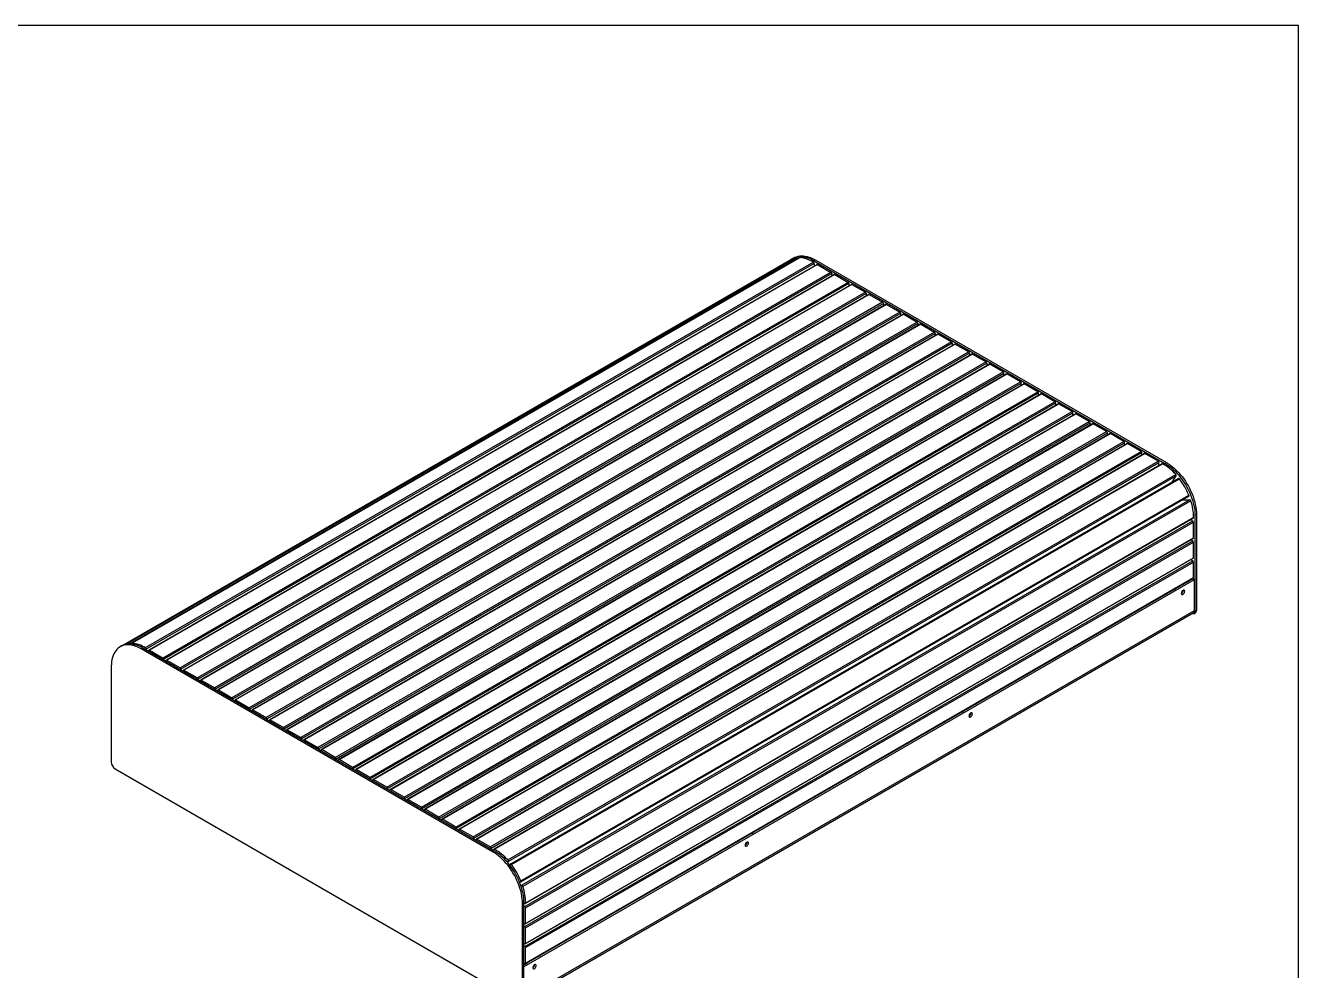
# Model space of a CAD drawing. Header units: millimetres. Extents: x 11004 to 16944, y 3285 to 7490.
# Drawn here: x 15484 to 16944, y 6406 to 7490 of the extents above; entities that cross this region are included whole.
import ezdxf

# ---------------------------------------------------------------- set-up
doc = ezdxf.new("R2010")
doc.units = ezdxf.units.MM
doc.header["$LTSCALE"] = 0.3
doc.layers.add('Nekreslit', color=6, linetype='Continuous', plot=False)

msp = doc.modelspace()

# ---------------------------------------------------------------- linework, layer by layer
for p, q in [((16362.2, 7221.4), (15595.9, 6779)), ((16368.3, 7223.5), (15601.9, 6781.1)), ((16369.5, 7222.4), (15603.7, 6780.3)), ((16372.3, 7223.6), (15606, 6781.2)), ((16372.6, 7223.7), (15606.2, 6781.3)), ((16387.8, 7218.3), (15621.4, 6775.9)), ((16388.6, 7216.8), (15622.3, 6774.4)), ((16392, 7215.6), (15625.6, 6773.2)), ((16392.6, 7215.6), (15626.2, 6773.2)), ((16365.7, 7223.4), (16364, 7222.4)), ((16369.5, 7222.4), (16369.6, 7222)), ((16388.3, 7220), (16390, 7221)), ((16388.3, 7220), (16791.2, 6987.4)), ((16388.6, 7216.8), (16388.6, 7213.7)), ((16390, 7221), (16792.9, 6988.4)), ((16392.6, 7215.6), (16408, 7206.6)), ((16408, 7206.6), (15641.7, 6764.2)), ((16408.9, 7205.2), (15642.5, 6762.8)), ((16411.7, 7204.2), (15645.4, 6761.8)), ((16412.3, 7204.2), (15646, 6761.8)), ((16408.9, 7205.2), (16408.9, 7202.6)), ((16412.3, 7204.2), (16427.8, 7195.2)), ((16427.8, 7195.2), (15661.4, 6752.8)), ((16428.6, 7193.7), (15662.3, 6751.3)), ((16431.5, 7192.8), (15665.1, 6750.4)), ((16432.1, 7192.8), (15665.7, 6750.4)), ((16428.6, 7193.7), (16428.6, 7191.2)), ((16432.1, 7192.8), (16447.5, 7183.8)), ((16447.5, 7183.8), (15681.2, 6741.4)), ((16448.4, 7182.3), (15682.1, 6739.9)), ((16451.2, 7181.4), (15684.9, 6739)), ((16451.8, 7181.3), (15685.5, 6738.9)), ((16467.3, 7172.4), (15701, 6730)), ((16448.4, 7182.3), (16448.4, 7179.8)), ((16451.8, 7181.3), (16467.3, 7172.4)), ((16468.2, 7170.9), (15701.8, 6728.5)), ((16471, 7170), (15704.6, 6727.6)), ((16471.6, 7169.9), (15705.3, 6727.5)), ((16487.1, 7161), (15720.7, 6718.6)), ((16487.9, 7159.5), (15721.6, 6717.1)), ((16490.8, 7158.6), (15724.4, 6716.2)), ((16491.4, 7158.5), (15725, 6716.1)), ((16468.2, 7170.9), (16468.2, 7168.4)), ((16471.6, 7169.9), (16487.1, 7161)), ((16487.9, 7159.5), (16487.9, 7157)), ((16491.4, 7158.5), (16506.8, 7149.6)), ((16506.8, 7149.6), (15740.5, 6707.2)), ((16507.7, 7148.1), (15741.3, 6705.7)), ((16510.5, 7147.2), (15744.2, 6704.8)), ((16511.1, 7147.1), (15744.8, 6704.7)), ((16507.7, 7148.1), (16507.7, 7145.6)), ((16511.1, 7147.1), (16526.6, 7138.2)), ((16526.6, 7138.2), (15760.2, 6695.8)), ((16527.4, 7136.7), (15761.1, 6694.3)), ((16530.3, 7135.8), (15763.9, 6693.4)), ((16530.9, 7135.7), (15764.5, 6693.3)), ((16527.4, 7136.7), (16527.4, 7134.1)), ((16530.9, 7135.7), (16546.4, 7126.8)), ((16546.4, 7126.8), (15780, 6684.4)), ((16547.2, 7125.3), (15780.9, 6682.9)), ((16550, 7124.4), (15783.7, 6682)), ((16550.6, 7124.3), (15784.3, 6681.9)), ((16566.1, 7115.4), (15799.8, 6673)), ((16567, 7113.9), (15800.6, 6671.5)), ((16569.8, 7113), (15803.5, 6670.6)), ((16570.4, 7112.9), (15804.1, 6670.5)), ((16547.2, 7125.3), (16547.2, 7122.7)), ((16550.6, 7124.3), (16566.1, 7115.4)), ((16567, 7113.9), (16567, 7111.3)), ((16570.4, 7112.9), (16585.9, 7104)), ((16585.9, 7104), (15819.5, 6661.6)), ((16586.7, 7102.5), (15820.4, 6660.1)), ((16589.6, 7101.5), (15823.2, 6659.1)), ((15823.8, 6659.1), (16590.2, 7101.5)), ((16586.7, 7102.5), (16586.7, 7099.9)), ((16605.6, 7092.6), (16590.2, 7101.5)), ((15839.3, 6650.2), (16605.6, 7092.6)), ((15840.2, 6648.7), (16606.5, 7091.1)), ((16609.3, 7090.1), (15843, 6647.7)), ((15843.6, 6647.7), (16609.9, 7090.1)), ((16606.5, 7088.5), (16606.5, 7091.1)), ((16625.4, 7081.2), (16609.9, 7090.1)), ((15859.1, 6638.7), (16625.4, 7081.2)), ((15859.9, 6637.3), (16626.3, 7079.7)), ((16629.1, 7078.7), (15862.7, 6636.3)), ((15863.4, 6636.3), (16629.7, 7078.7)), ((15878.8, 6627.3), (16645.2, 7069.7)), ((16626.3, 7077.1), (16626.3, 7079.7)), ((16645.2, 7069.7), (16629.7, 7078.7)), ((15879.7, 6625.9), (16646, 7068.3)), ((16648.9, 7067.3), (15882.5, 6624.9)), ((15883.1, 6624.9), (16649.5, 7067.3)), ((15898.6, 6615.9), (16664.9, 7058.3)), ((15899.4, 6614.4), (16665.8, 7056.9)), ((16668.6, 7055.9), (15902.3, 6613.5)), ((15902.9, 6613.5), (16669.2, 7055.9)), ((16646, 7065.7), (16646, 7068.3)), ((16664.9, 7058.3), (16649.5, 7067.3)), ((16665.8, 7054.3), (16665.8, 7056.9)), ((16684.7, 7046.9), (16669.2, 7055.9)), ((15918.3, 6604.5), (16684.7, 7046.9)), ((15919.2, 6603), (16685.5, 7045.4)), ((16688.4, 7044.5), (15922, 6602.1)), ((15922.6, 6602), (16689, 7044.5)), ((16685.5, 7042.9), (16685.5, 7045.4)), ((16704.4, 7035.5), (16689, 7044.5)), ((15938.1, 6593.1), (16704.4, 7035.5)), ((15939, 6591.6), (16705.3, 7034)), ((16708.1, 7033.1), (15941.8, 6590.7)), ((15942.4, 6590.6), (16708.7, 7033)), ((16705.3, 7031.5), (16705.3, 7034)), ((16724.2, 7024.1), (16708.7, 7033)), ((15957.9, 6581.7), (16724.2, 7024.1)), ((15958.7, 6580.2), (16725.1, 7022.6)), ((16727.9, 7021.7), (15961.5, 6579.3)), ((15962.2, 6579.2), (16728.5, 7021.6)), ((15977.6, 6570.3), (16744, 7012.7)), ((15978.5, 6568.8), (16744.8, 7011.2)), ((16725.1, 7020.1), (16725.1, 7022.6)), ((16744, 7012.7), (16728.5, 7021.6)), ((16744.8, 7008.7), (16744.8, 7011.2)), ((16747.7, 7010.3), (15981.3, 6567.9)), ((15981.9, 6567.8), (16748.3, 7010.2)), ((15997.4, 6558.9), (16763.7, 7001.3)), ((15998.2, 6557.4), (16764.6, 6999.8)), ((16767.4, 6998.9), (16001.1, 6556.5)), ((16001.7, 6556.4), (16768, 6998.8)), ((16763.7, 7001.3), (16748.3, 7010.2)), ((16764.6, 6997.2), (16764.6, 6999.8)), ((16783.5, 6989.9), (16768, 6998.8)), ((16017.1, 6547.5), (16783.5, 6989.9)), ((16018, 6546), (16784.3, 6988.4)), ((16787.7, 6987.1), (16021.3, 6544.7)), ((16021.9, 6544.7), (16788.3, 6987.1)), ((16784.3, 6985.2), (16784.3, 6988.4)), ((16791.2, 6987.4), (16792.9, 6988.4)), ((16037.1, 6532.5), (16803.5, 6974.9)), ((16037.5, 6530.9), (16803.9, 6973.3)), ((16806.7, 6970.3), (16040.4, 6527.8)), ((16041.4, 6527.4), (16807.8, 6969.8)), ((16799.3, 6966), (16803.9, 6973.3)), ((16052.2, 6507.4), (16818.5, 6949.8)), ((16052.3, 6508.5), (16818.7, 6950.9)), ((16819.7, 6945.8), (16053.3, 6503.4)), ((16820.9, 6944.6), (16054.5, 6502.2)), ((16811.1, 6945.5), (16819.7, 6945.8)), ((16811.6, 6945.7), (16811.6, 6945.5)), ((16057.2, 6482.4), (16823.6, 6924.8)), ((16823.8, 6925.3), (16057.5, 6482.9)), ((16823, 6921.4), (16820.3, 6922.9)), ((16825.6, 6927.9), (16827.3, 6928.9)), ((16825.6, 6927.9), (16825.6, 6817.8)), ((16827.3, 6928.9), (16827.3, 6818.8)), ((16056.7, 6479), (16823, 6921.4)), ((16057.5, 6477.5), (16823.9, 6919.9)), ((16823.9, 6902), (16823.9, 6919.9)), ((16056.7, 6456.2), (16823, 6898.6)), ((16057.3, 6459.1), (16823.6, 6901.5)), ((16057.5, 6459.6), (16823.9, 6902)), ((16057.5, 6454.7), (16823.9, 6897.1)), ((16823, 6898.6), (16820.8, 6899.9)), ((16823.9, 6879.2), (16823.9, 6897.1)), ((16057.5, 6436.8), (16823.9, 6879.2)), ((16056.7, 6433.4), (16823, 6875.8)), ((16057.3, 6436.3), (16823.6, 6878.7)), ((16057.5, 6431.9), (16823.9, 6874.3)), ((16823, 6875.8), (16820.8, 6877)), ((16823.9, 6856.4), (16823.9, 6874.3)), ((16823, 6854.9), (16055.8, 6412)), ((16824.7, 6853.9), (16055.8, 6410)), ((16057.3, 6413.5), (16823.6, 6855.9)), ((16057.5, 6414), (16823.9, 6856.4)), ((16817.3, 6852.2), (16817.8, 6851.9)), ((16817.8, 6851.9), (16818.7, 6852.4)), ((16818.7, 6852.4), (16818.2, 6852.7)), ((16824.7, 6853.9), (16823, 6854.9)), ((16824.7, 6853.9), (16824.7, 6818.2)), ((16788.9, 6835.5), (16789.1, 6835.4)), ((16789, 6835.9), (16789.5, 6835.6)), ((16790.3, 6836.7), (16790.3, 6836.1)), ((16791.8, 6837.5), (16791.8, 6836.9)), ((16792.3, 6837.2), (16792.3, 6837.8)), ((16801, 6842.8), (16801.5, 6842.5)), ((16801.5, 6842.5), (16802.4, 6843)), ((16802.4, 6843), (16801.9, 6843.3)), ((16802.7, 6843.4), (16802.3, 6843.6)), ((16802.7, 6843.4), (16802.3, 6843.6)), ((16802.7, 6843.4), (16803.1, 6844)), ((16807.7, 6846.7), (16807.7, 6846.1)), ((16808.6, 6846.6), (16808.6, 6847.2)), ((16811.8, 6840.5), (16811, 6841)), ((16786.1, 6834.2), (16786.1, 6833.6)), ((16055.7, 6372.7), (16823.7, 6816)), ((16824.7, 6818.2), (16055.8, 6374.3)), ((16824.3, 6815), (16826, 6816)), ((16825.6, 6817.8), (16827.3, 6818.8)), ((15594.2, 6778), (15592.5, 6777.1)), ((15618.5, 6775.6), (15616.8, 6774.6)), ((16019.7, 6542), (15616.8, 6774.6)), ((16021.4, 6543), (15618.5, 6775.6)), ((15622.3, 6774.4), (15622.3, 6773.5)), ((15625.4, 6771.7), (15625.4, 6772.7)), ((15626.2, 6773.2), (15641.7, 6764.2)), ((15642.5, 6762.8), (15642.5, 6761.8)), ((15582.4, 6754.8), (15582.4, 6644.7)), ((15645.1, 6760.3), (15645.1, 6761.3)), ((15646, 6761.8), (15661.4, 6752.8)), ((15662.3, 6751.3), (15662.3, 6750.4)), ((15664.9, 6748.9), (15664.9, 6749.9)), ((15665.7, 6750.4), (15681.2, 6741.4)), ((15682.1, 6739.9), (15682.1, 6738.9)), ((15684.6, 6737.5), (15684.6, 6738.4)), ((15685.5, 6738.9), (15701, 6730)), ((15701.8, 6728.5), (15701.8, 6727.5)), ((15704.4, 6726), (15704.4, 6727)), ((15705.3, 6727.5), (15720.7, 6718.6)), ((15721.6, 6717.1), (15721.6, 6716.1)), ((15724.2, 6714.6), (15724.2, 6715.6)), ((15725, 6716.1), (15740.5, 6707.2)), ((15741.3, 6705.7), (15741.3, 6704.7)), ((15743.9, 6703.2), (15743.9, 6704.2)), ((15744.8, 6704.7), (15760.2, 6695.8)), ((16564.2, 6706.1), (16564.2, 6705.5)), ((16565, 6706), (16565, 6706.6)), ((16573.8, 6711.6), (16574.3, 6711.3)), ((16574.3, 6711.3), (16575.1, 6711.8)), ((16575.1, 6711.8), (16574.6, 6712.1)), ((15761.1, 6694.3), (15761.1, 6693.3)), ((15763.7, 6691.8), (15763.7, 6692.8)), ((15764.5, 6693.3), (15780, 6684.4)), ((16535.9, 6689.5), (16536.1, 6689.3)), ((16536, 6689.8), (16536.5, 6689.5)), ((16537.3, 6690.6), (16537.3, 6690)), ((16548.2, 6696.9), (16548.2, 6696.3)), ((16548.7, 6696.6), (16548.7, 6697.2)), ((16557.5, 6702.2), (16558, 6701.9)), ((16558, 6701.9), (16558.8, 6702.4)), ((16558.8, 6702.4), (16558.3, 6702.7)), ((16558.4, 6702.7), (16558.5, 6702.6)), ((16559, 6702.5), (16558.8, 6702.4)), ((16559.7, 6703.3), (16559.6, 6703.4)), ((16559.7, 6703.3), (16559.6, 6703.4)), ((16559.7, 6703.3), (16559.8, 6703.6)), ((16568.3, 6699.9), (16567.4, 6700.4)), ((15780.9, 6682.9), (15780.9, 6681.9)), ((15783.4, 6680.4), (15783.4, 6681.4)), ((15784.3, 6681.9), (15799.8, 6673)), ((15800.6, 6671.5), (15800.6, 6670.5)), ((15803.2, 6669), (15803.2, 6670)), ((15804.1, 6670.5), (15819.5, 6661.6)), ((15820.4, 6660.1), (15820.4, 6659.1)), ((15823, 6658.6), (15823, 6657.6)), ((15839.3, 6650.2), (15823.8, 6659.1)), ((15840.2, 6647.7), (15840.2, 6648.7)), ((15842.7, 6647.2), (15842.7, 6646.2)), ((15859.1, 6638.7), (15843.6, 6647.7)), ((15586.7, 6637.2), (16049.8, 6369.9)), ((15859.9, 6636.3), (15859.9, 6637.3)), ((15862.5, 6635.8), (15862.5, 6634.8)), ((15878.8, 6627.3), (15863.4, 6636.3)), ((15879.7, 6624.9), (15879.7, 6625.9)), ((15882.3, 6624.4), (15882.3, 6623.4)), ((15898.6, 6615.9), (15883.1, 6624.9)), ((15899.4, 6613.5), (15899.4, 6614.4)), ((15902, 6613), (15902, 6612)), ((15918.3, 6604.5), (15902.9, 6613.5)), ((15919.2, 6602), (15919.2, 6603)), ((15921.8, 6601.6), (15921.8, 6600.6)), ((15938.1, 6593.1), (15922.6, 6602)), ((15939, 6590.6), (15939, 6591.6)), ((15941.5, 6590.1), (15941.5, 6589.2)), ((15957.9, 6581.7), (15942.4, 6590.6)), ((15958.7, 6579.2), (15958.7, 6580.2)), ((15961.3, 6578.7), (15961.3, 6577.7)), ((15977.6, 6570.3), (15962.2, 6579.2)), ((15978.5, 6567.8), (15978.5, 6568.8)), ((15981.1, 6567.3), (15981.1, 6566.3)), ((15997.4, 6558.9), (15981.9, 6567.8)), ((16307.3, 6557.8), (16307.3, 6557.2)), ((16308.2, 6557.7), (16308.2, 6558.3)), ((16316.9, 6563.3), (16317.4, 6563)), ((16317.4, 6563), (16318.3, 6563.5)), ((16318.3, 6563.5), (16317.8, 6563.8)), ((15998.2, 6556.4), (15998.2, 6557.4)), ((16000.8, 6555.9), (16000.8, 6554.9)), ((16017.1, 6547.5), (16001.7, 6556.4)), ((16018, 6545), (16018, 6546)), ((16021.1, 6544.2), (16021.1, 6543.2)), ((16285.7, 6545.3), (16285.7, 6544.7)), ((16291, 6548.1), (16291.3, 6548)), ((16291.1, 6548.5), (16291.3, 6548.3)), ((16291.3, 6548.6), (16291.3, 6548)), ((16291.8, 6548.3), (16291.8, 6548.9)), ((16300.6, 6553.9), (16301.1, 6553.6)), ((16301.1, 6553.6), (16301.9, 6554.1)), ((16301.9, 6554.1), (16301.4, 6554.4)), ((16301.5, 6554.5), (16301.6, 6554.3)), ((16302.1, 6554.2), (16301.9, 6554.1)), ((16302.9, 6555.1), (16302.7, 6555.2)), ((16302.9, 6555.1), (16302.7, 6555.2)), ((16302.9, 6555.1), (16302.9, 6555.3)), ((16311.4, 6551.6), (16310.5, 6552.1)), ((16021.4, 6543), (16019.7, 6542)), ((16036.9, 6529.9), (16037.5, 6530.9)), ((16039.4, 6526.8), (16039.8, 6527)), ((16040.2, 6527.7), (16039.5, 6526.6)), ((16050.7, 6507.2), (16052, 6507.3)), ((16051.1, 6507.3), (16050.8, 6507.1)), ((16052.2, 6503.3), (16053.3, 6503.4)), ((16055.8, 6483.5), (16054.1, 6482.5)), ((16054.1, 6372.4), (16054.1, 6482.5)), ((16055.8, 6373.4), (16055.8, 6483.5)), ((16056.6, 6482.5), (16055.8, 6483)), ((16056.7, 6479), (16055.8, 6479.5)), ((16057.5, 6459.6), (16057.5, 6477.5)), ((16055.8, 6459.6), (16056.7, 6459.1)), ((16056.7, 6456.2), (16055.8, 6456.7)), ((16057.5, 6436.8), (16057.5, 6454.7)), ((16055.8, 6436.8), (16056.7, 6436.3)), ((16056.7, 6433.4), (16055.8, 6433.9)), ((16057.5, 6414), (16057.5, 6431.9)), ((16055.8, 6414), (16057.5, 6413)), ((16055.8, 6414), (16056.7, 6413.5)), ((16057.5, 6413), (16058.4, 6413.5)), ((16058.4, 6413.5), (16057.9, 6413.8)), ((16058.2, 6414), (16058.7, 6413.9)), ((16058.5, 6413.6), (16058.3, 6413.5)), ((16058.7, 6413.9), (16058.4, 6414.1)), ((16058.7, 6413.9), (16058.4, 6414.1)), ((16063.7, 6417.2), (16063.7, 6416.6)), ((16064.6, 6417.1), (16064.6, 6417.7)), ((16073.3, 6422.7), (16073.8, 6422.4)), ((16073.8, 6422.4), (16074.7, 6422.9)), ((16074.7, 6422.9), (16074.2, 6423.2)), ((16067.8, 6411), (16067, 6411.5))]:
    msp.add_line(p, q)
at = {"flags": 128}
for points in [[(16363.1, 7221.9), (16363.2, 7221.9), (16364.8, 7222.9), (16366.6, 7223.6), (16368.5, 7224.2), (16370.4, 7224.6), (16372.5, 7224.7), (16374.6, 7224.6), (16376.8, 7224.4), (16379, 7223.9), (16381.3, 7223.2), (16383.6, 7222.4), (16385.9, 7221.3), (16388.3, 7220)], [(16365.7, 7223.4), (16366.5, 7223.9), (16368.3, 7224.6), (16370.2, 7225.2), (16372.1, 7225.6), (16374.2, 7225.7), (16376.3, 7225.6), (16378.5, 7225.4), (16380.7, 7224.9), (16383, 7224.2), (16385.3, 7223.4), (16387.6, 7222.3), (16390, 7221)], [(16372.3, 7223.6), (16372.4, 7223.6), (16372.6, 7223.7)], [(16791.2, 6987.4), (16793.6, 6986), (16795.9, 6984.3), (16798.2, 6982.6), (16800.5, 6980.6), (16802.7, 6978.5), (16804.9, 6976.2), (16807, 6973.8), (16809.1, 6971.3), (16811, 6968.7), (16812.9, 6966), (16814.7, 6963.2), (16816.3, 6960.3), (16817.9, 6957.4), (16819.3, 6954.4), (16820.6, 6951.4), (16821.7, 6948.4), (16822.7, 6945.3), (16823.6, 6942.3), (16824.3, 6939.3), (16824.9, 6936.4), (16825.3, 6933.5), (16825.5, 6930.7), (16825.6, 6927.9)], [(16792.9, 6988.4), (16795.3, 6987), (16797.6, 6985.3), (16799.9, 6983.5), (16802.2, 6981.6), (16804.4, 6979.5), (16806.6, 6977.2), (16808.7, 6974.8), (16810.8, 6972.3), (16812.7, 6969.7), (16814.6, 6967), (16816.4, 6964.2), (16818, 6961.3), (16819.6, 6958.4), (16821, 6955.4), (16822.3, 6952.4), (16823.4, 6949.4), (16824.4, 6946.3), (16825.3, 6943.3), (16826, 6940.3), (16826.6, 6937.4), (16827, 6934.5), (16827.2, 6931.6), (16827.3, 6928.9)], [(16807.8, 6969.8), (16807.6, 6970), (16807.4, 6970.1), (16807.3, 6970.2), (16807.1, 6970.3), (16806.9, 6970.3), (16806.8, 6970.3), (16806.7, 6970.3)], [(16799.6, 6966.4), (16799.6, 6966.4), (16799.8, 6966.2)], [(16818.5, 6949.8), (16818.6, 6949.8), (16818.7, 6949.9), (16818.8, 6950.1), (16818.8, 6950.3), (16818.8, 6950.5), (16818.7, 6950.7), (16818.7, 6950.9)], [(16802.2, 6843.5), (16802.2, 6843.5), (16802.7, 6843.4)], [(16802.6, 6843.1), (16802.5, 6843.1), (16802.3, 6843)], [(16802.7, 6843.4), (16802.7, 6843.4), (16802.7, 6843.4), (16802.7, 6843.4), (16802.7, 6843.4), (16802.7, 6843.4), (16802.7, 6843.4), (16802.7, 6843.4), (16802.7, 6843.4)], [(16803.4, 6843.6), (16803.6, 6843.9), (16803.9, 6844.5)], [(16813.8, 6840.7), (16813.7, 6841.2), (16813.5, 6841.7), (16813.1, 6842), (16812.6, 6842), (16812.1, 6841.9), (16811.6, 6841.6), (16811, 6841.1), (16810.6, 6840.5), (16810.2, 6839.8), (16810, 6839.1), (16809.9, 6838.4), (16810, 6837.8), (16810.2, 6837.4), (16810.6, 6837.1), (16811, 6837.1), (16811.6, 6837.2), (16812.1, 6837.5), (16812.6, 6838), (16813.1, 6838.6), (16813.5, 6839.3), (16813.7, 6840), (16813.8, 6840.7)], [(16825.6, 6817.8), (16825.5, 6816.9), (16825.2, 6816.1), (16824.9, 6815.4), (16824.3, 6815), (16823.7, 6814.8), (16822.9, 6814.7), (16822.1, 6814.9), (16821.9, 6815)], [(15616.8, 6774.6), (15614.4, 6775.9), (15612.1, 6777), (15609.8, 6777.9), (15607.5, 6778.5), (15605.3, 6779), (15603.1, 6779.3), (15601, 6779.3), (15598.9, 6779.2), (15597, 6778.8), (15595.1, 6778.3), (15593.3, 6777.5), (15591.7, 6776.6), (15590.1, 6775.4), (15588.7, 6774.1), (15587.4, 6772.5), (15586.3, 6770.8), (15585.3, 6769), (15584.4, 6766.9), (15583.7, 6764.8), (15583.1, 6762.5), (15582.7, 6760), (15582.5, 6757.5), (15582.4, 6754.8)], [(15618.5, 6775.6), (15616.1, 6776.9), (15613.8, 6778), (15611.5, 6778.8), (15609.2, 6779.5), (15607, 6780), (15604.8, 6780.3), (15602.7, 6780.3), (15600.6, 6780.2), (15598.7, 6779.8), (15596.8, 6779.3), (15595, 6778.5), (15594.2, 6778)], [(15605.8, 6780.2), (15605.8, 6780.3), (15605.7, 6780.6), (15605.7, 6780.8), (15605.8, 6780.9), (15605.9, 6781.1), (15606, 6781.2), (15606.1, 6781.2), (15606.2, 6781.3)], [(16559.8, 6703), (16560.1, 6703.3), (16560.4, 6703.9)], [(16559.7, 6703.3), (16559.7, 6703.3), (16559.7, 6703.3), (16559.7, 6703.3), (16559.7, 6703.3), (16559.7, 6703.3), (16559.7, 6703.3), (16559.7, 6703.3), (16559.7, 6703.3)], [(16570.2, 6700.1), (16570.1, 6700.6), (16569.9, 6701.1), (16569.5, 6701.4), (16569.1, 6701.4), (16568.5, 6701.3), (16568, 6701), (16567.5, 6700.5), (16567, 6699.9), (16566.6, 6699.2), (16566.4, 6698.5), (16566.3, 6697.8), (16566.4, 6697.2), (16566.6, 6696.8), (16567, 6696.5), (16567.5, 6696.4), (16568, 6696.6), (16568.5, 6696.9), (16569.1, 6697.4), (16569.5, 6698), (16569.9, 6698.7), (16570.1, 6699.4), (16570.2, 6700.1)], [(16302.9, 6554.7), (16303.2, 6555.1), (16303.5, 6555.6)], [(16302.9, 6555.1), (16302.9, 6555.1), (16302.9, 6555.1), (16302.9, 6555.1), (16302.9, 6555.1), (16302.9, 6555.1), (16302.9, 6555.1), (16302.9, 6555.1), (16302.9, 6555.1)], [(16313.3, 6551.8), (16313.2, 6552.3), (16313, 6552.8), (16312.7, 6553.1), (16312.2, 6553.1), (16311.7, 6553), (16311.1, 6552.7), (16310.6, 6552.2), (16310.1, 6551.6), (16309.8, 6550.9), (16309.5, 6550.2), (16309.5, 6549.5), (16309.5, 6548.9), (16309.8, 6548.5), (16310.1, 6548.2), (16310.6, 6548.2), (16311.1, 6548.3), (16311.7, 6548.6), (16312.2, 6549.1), (16312.7, 6549.7), (16313, 6550.4), (16313.2, 6551.1), (16313.3, 6551.8)], [(16054.1, 6482.5), (16054, 6485.3), (16053.8, 6488.1), (16053.4, 6491), (16052.8, 6494), (16052.1, 6497), (16051.2, 6500), (16050.2, 6503), (16049.1, 6506), (16047.8, 6509), (16046.4, 6512), (16044.8, 6514.9), (16043.2, 6517.8), (16041.4, 6520.6), (16039.5, 6523.3), (16037.6, 6526), (16035.5, 6528.5), (16033.4, 6530.9), (16031.2, 6533.1), (16029, 6535.2), (16026.7, 6537.2), (16024.4, 6539), (16022.1, 6540.6), (16019.7, 6542)], [(16055.8, 6483.5), (16055.7, 6486.3), (16055.5, 6489.1), (16055.1, 6492), (16054.5, 6495), (16053.8, 6497.9), (16052.9, 6501), (16051.9, 6504), (16050.8, 6507), (16049.5, 6510), (16048.1, 6513), (16046.5, 6515.9), (16044.9, 6518.8), (16043.1, 6521.6), (16041.2, 6524.3), (16039.3, 6526.9), (16037.2, 6529.5), (16035.1, 6531.8), (16032.9, 6534.1), (16030.7, 6536.2), (16028.4, 6538.2), (16026.1, 6540), (16023.8, 6541.6), (16021.4, 6543)], [(16041.4, 6527.4), (16041.3, 6527.6), (16041.1, 6527.7), (16040.9, 6527.8), (16040.8, 6527.9), (16040.6, 6527.9), (16040.4, 6527.9), (16040.3, 6527.8), (16040.2, 6527.7)], [(16052, 6507.3), (16052.1, 6507.3), (16052.3, 6507.4), (16052.4, 6507.5), (16052.4, 6507.7), (16052.4, 6507.9), (16052.4, 6508.1), (16052.4, 6508.3), (16052.3, 6508.5)], [(16058.7, 6413.9), (16058.8, 6414.1), (16059.1, 6414.5)], [(16058.7, 6413.9), (16058.7, 6413.9), (16058.7, 6413.9), (16058.7, 6413.9), (16058.7, 6413.9), (16058.7, 6413.9), (16058.7, 6413.9), (16058.7, 6413.9), (16058.7, 6413.9)], [(16059.4, 6414.1), (16059.8, 6414.8), (16059.9, 6415)], [(16069.8, 6411.2), (16069.7, 6411.7), (16069.4, 6412.2), (16069.1, 6412.5), (16068.6, 6412.5), (16068.1, 6412.4), (16067.5, 6412.1), (16067, 6411.6), (16066.6, 6411), (16066.2, 6410.3), (16066, 6409.6), (16065.9, 6408.9), (16066, 6408.3), (16066.2, 6407.9), (16066.6, 6407.6), (16067, 6407.5), (16067.5, 6407.7), (16068.1, 6408), (16068.6, 6408.5), (16069.1, 6409.1), (16069.4, 6409.8), (16069.7, 6410.5), (16069.8, 6411.2)]]:
    msp.add_lwpolyline(points, dxfattribs=at)
for centre, radius, start, end in [((16370.6, 7206.7), 16.9, 97.9864, 119.7828), ((16368.1, 7222.1), 1.43, 13.903, 83.1127), ((16369.4, 7190.5), 33.3, 56.539, 84.5184), ((16386.7, 7216.7), 1.88, 2.6991, 56.0907), ((16392.2, 7215.1), 0.611, 54.3824, 114.3071), ((16407, 7205.1), 1.87, 2.6055, 57.3945), ((16412, 7203.7), 0.611, 54.3824, 114.3071), ((16426.8, 7193.7), 1.87, 2.6055, 57.3945), ((16431.7, 7192.3), 0.611, 54.3824, 114.3071), ((16446.5, 7182.3), 1.87, 2.6055, 57.3945), ((16451.5, 7180.9), 0.611, 54.3824, 114.3071), ((16466.3, 7170.8), 1.87, 2.6055, 57.3945), ((16471.2, 7169.4), 0.611, 54.3824, 114.3071), ((16486.1, 7159.4), 1.87, 2.6055, 57.3945), ((16491, 7158), 0.611, 54.3824, 114.3071), ((16505.8, 7148), 1.87, 2.6055, 57.3945), ((16510.8, 7146.6), 0.611, 54.3824, 114.3071), ((16525.6, 7136.6), 1.87, 2.6055, 57.3945), ((16530.5, 7135.2), 0.611, 54.3824, 114.3071), ((16545.3, 7125.2), 1.87, 2.6055, 57.3945), ((16550.3, 7123.8), 0.611, 54.3824, 114.3071), ((16565.1, 7113.8), 1.87, 2.6055, 57.3945), ((16570.1, 7112.4), 0.611, 54.3824, 114.3071), ((16584.9, 7102.4), 1.87, 2.6055, 57.3945), ((16589.8, 7101), 0.611, 54.3824, 114.3071), ((16604.6, 7091), 1.87, 2.6055, 57.3945), ((16609.6, 7089.6), 0.611, 54.3824, 114.3071), ((16624.4, 7079.6), 1.87, 2.6055, 57.3945), ((16629.3, 7078.2), 0.611, 54.3824, 114.3071), ((16644.2, 7068.2), 1.87, 2.6055, 57.3945), ((16649.1, 7066.8), 0.611, 54.3824, 114.3071), ((16663.9, 7056.8), 1.87, 2.6055, 57.3945), ((16668.9, 7055.4), 0.611, 54.3824, 114.3071), ((16683.7, 7045.4), 1.87, 2.6055, 57.3945), ((16688.6, 7044), 0.611, 54.3824, 114.3071), ((16703.4, 7034), 1.87, 2.6055, 57.3945), ((16708.4, 7032.5), 0.611, 54.3824, 114.3071), ((16723.2, 7022.5), 1.87, 2.6055, 57.3945), ((16728.1, 7021.1), 0.611, 54.3824, 114.3071), ((16743, 7011.1), 1.87, 2.6055, 57.3945), ((16747.9, 7009.7), 0.611, 54.3824, 114.3071), ((16762.7, 6999.7), 1.87, 2.6055, 57.3945), ((16767.7, 6998.3), 0.611, 54.3824, 114.3071), ((16782.5, 6988.3), 1.87, 2.6055, 57.3945), ((16787.9, 6986.6), 0.591, 56.5294, 114.996), ((16759.9, 6936.1), 58.4, 41.6974, 60.9118), ((16802.4, 6973.8), 1.52, 341.2662, 47.3083), ((16741.7, 6919), 83.3, 22.4937, 37.5063), ((16819.4, 6944.3), 1.52, 12.6892, 78.7379), ((16765.5, 6926.3), 58.4, 359.0909, 18.3028), ((16823.2, 6925.3), 0.591, 305.0021, 3.4744), ((16822, 6919.8), 1.87, 2.6055, 57.3945), ((16822, 6897), 1.87, 2.6055, 57.3945), ((16823.3, 6902), 0.599, 305.0133, 6.2988), ((16823.3, 6879.2), 0.599, 305.0133, 6.2988), ((16822, 6874.2), 1.87, 2.6055, 57.3945), ((16823.3, 6856.3), 0.599, 305.0133, 6.2988), ((16789.1, 6835.9), 0.439, 207.0817, 239.5957), ((16801.7, 6845.2), 2.13, 282.5218, 336.5336), ((16801.6, 6845.4), 2.36, 286.4063, 336.2816), ((16801, 6845.8), 3.05, 306.5096, 334.0586), ((16808, 6841.7), 4, 297.9156, 2.0898), ((16786.8, 6834.4), 0.659, 198.3385, 244.4413), ((16822.4, 6817.9), 2.33, 304.0564, 7.2558), ((16824.4, 6818.4), 2.91, 304.0564, 7.2558), ((15604.2, 6764.4), 16.8, 97.9305, 123.3157), ((15601.8, 6779.8), 1.33, 24.6638, 84.1056), ((15603.1, 6748.1), 33.3, 56.539, 84.5184), ((15620.4, 6774.3), 1.88, 2.6991, 56.0907), ((15625.9, 6772.8), 0.531, 50.7967, 189.214), ((15640.7, 6762.7), 1.87, 2.6055, 57.3945), ((15645.6, 6761.3), 0.531, 50.7967, 189.214), ((15660.4, 6751.3), 1.87, 2.6055, 57.3945), ((15665.4, 6749.9), 0.531, 50.7967, 189.214), ((15680.2, 6739.9), 1.87, 2.6055, 57.3945), ((15685.2, 6738.5), 0.531, 50.7967, 189.214), ((15700, 6728.4), 1.87, 2.6055, 57.3945), ((15704.9, 6727.1), 0.531, 50.7967, 189.214), ((15719.7, 6717), 1.87, 2.6055, 57.3945), ((15724.7, 6715.7), 0.531, 50.7967, 189.214), ((15739.5, 6705.6), 1.87, 2.6055, 57.3945), ((15744.4, 6704.3), 0.531, 50.7967, 189.214), ((16557.5, 6705.1), 2.99, 306.2411, 334.3272), ((15759.2, 6694.2), 1.87, 2.6055, 57.3945), ((15764.2, 6692.9), 0.531, 50.7967, 189.214), ((16536.1, 6689.8), 0.439, 207.0817, 239.5957), ((16560.5, 6700.6), 2.85, 104.94, 133.8736), ((16558.6, 6703.3), 0.695, 263.8264, 263.8733), ((16558.2, 6704.6), 2.11, 282.2093, 336.846), ((16558.1, 6704.6), 2.23, 284.8812, 337.191), ((16564.5, 6701.1), 4, 297.9156, 2.0898), ((15779, 6682.8), 1.87, 2.6055, 57.3945), ((15784, 6681.5), 0.531, 50.7967, 189.214), ((15798.8, 6671.4), 1.87, 2.6055, 57.3945), ((15803.7, 6670.1), 0.531, 50.7967, 189.214), ((15818.5, 6660), 1.87, 2.6055, 57.3945), ((15823.5, 6658.7), 0.531, 50.7967, 189.214), ((15838.3, 6648.6), 1.87, 2.6055, 57.3945), ((15843.3, 6647.3), 0.531, 50.7967, 189.214), ((15591.7, 6645.1), 9.34, 182.6055, 237.3945), ((15858.1, 6637.2), 1.87, 2.6055, 57.3945), ((15863, 6635.9), 0.531, 50.7967, 189.214), ((15877.8, 6625.8), 1.87, 2.6055, 57.3945), ((15882.8, 6624.5), 0.531, 50.7967, 189.214), ((15897.6, 6614.4), 1.87, 2.6055, 57.3945), ((15902.5, 6613), 0.531, 50.7967, 189.214), ((15917.3, 6603), 1.87, 2.6055, 57.3945), ((15922.3, 6601.6), 0.531, 50.7967, 189.214), ((15937.1, 6591.5), 1.87, 2.6055, 57.3945), ((15942.1, 6590.2), 0.531, 50.7967, 189.214), ((15956.9, 6580.1), 1.87, 2.6055, 57.3945), ((15961.8, 6578.8), 0.531, 50.7967, 189.214), ((15976.6, 6568.7), 1.87, 2.6055, 57.3945), ((15981.6, 6567.4), 0.531, 50.7967, 189.214), ((15996.4, 6557.3), 1.87, 2.6055, 57.3945), ((16001.3, 6556), 0.531, 50.7967, 189.214), ((16016.1, 6545.9), 1.87, 2.6055, 57.3945), ((16021.6, 6544.3), 0.526, 53.9546, 189.6852), ((15993.5, 6493.7), 58.4, 41.6974, 60.9118), ((16286.3, 6545.5), 0.659, 198.3385, 244.4413), ((16291.2, 6548.5), 0.439, 207.0817, 239.5957), ((16303.7, 6552.3), 2.88, 106.0993, 135.0626), ((16301.7, 6555), 0.717, 265.8974, 265.9433), ((16301.2, 6556.4), 2.24, 285.1114, 336.9608), ((16301.3, 6556.3), 2.13, 282.4568, 336.5986), ((16300.6, 6556.8), 3.01, 306.3143, 334.2539), ((16307.6, 6552.8), 4, 297.9156, 2.0898), ((16036.1, 6531.4), 1.52, 341.2662, 47.3083), ((15975.3, 6476.6), 83.3, 22.4937, 37.5063), ((16053, 6501.9), 1.52, 12.6892, 78.7379), ((15999.1, 6483.9), 58.4, 359.0909, 18.3028), ((16057, 6482.9), 0.526, 230.3251, 6.0566), ((16055.6, 6477.4), 1.87, 2.6055, 57.3945), ((16057, 6459.6), 0.531, 230.7967, 9.214), ((16055.6, 6454.6), 1.87, 2.6055, 57.3945), ((16057, 6436.7), 0.531, 230.7967, 9.214), ((16055.6, 6431.8), 1.87, 2.6055, 57.3945), ((16057, 6413.9), 0.531, 230.7967, 9.214), ((16057.7, 6415.7), 2.16, 282.9132, 336.1422), ((16057.6, 6415.8), 2.28, 285.5123, 336.5598), ((16057.1, 6416.2), 3.03, 306.4219, 334.1464), ((16064, 6412.2), 4, 297.9156, 2.0898)]:
    msp.add_arc(centre, radius, start, end)
at = {"layer": 'Nekreslit'}
msp.add_lwpolyline([(11004.4, 3289.9), (16944.4, 3289.9), (16944.4, 7489.9), (11004.4, 7489.9)], close=True, dxfattribs=at)

doc.saveas('drawing.dxf')
